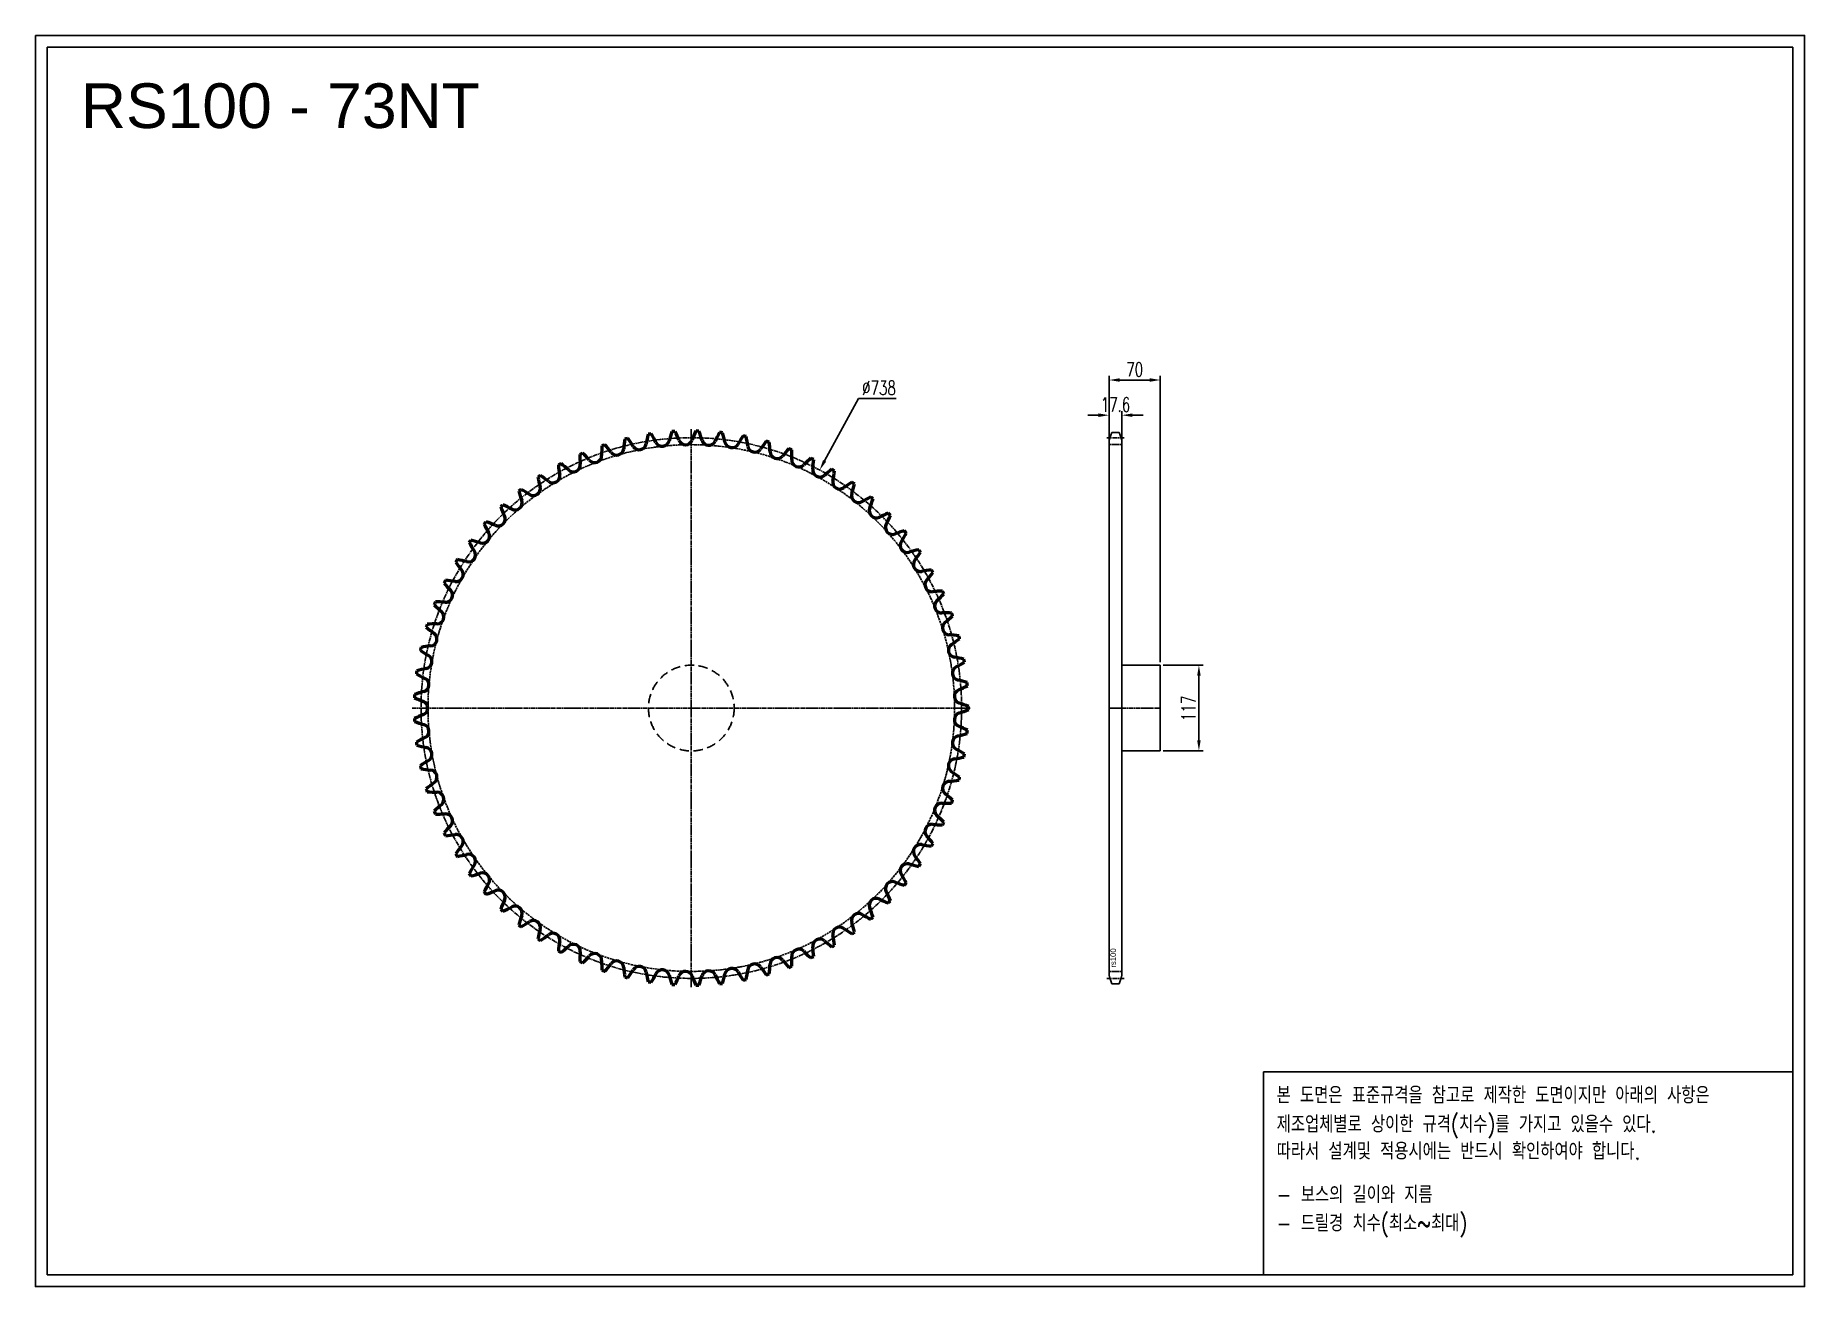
# Model space of a CAD drawing. Header units: millimetres. Extents: x -12474 to -10059, y 24198 to 25906.
import ezdxf

# ---------------------------------------------------------------- set-up
doc = ezdxf.new("R2010")
doc.units = ezdxf.units.MM
for name, pattern in [('AM_ISO02W050', [7.5, 6, -1.5]), ('AM_ISO02W050x2', [3.75, 3, -0.75]), ('AM_ISO08W050', [18, 12, -1.5, 3, -1.5]), ('AM_ISO08W050x2', [9, 6, -0.75, 1.5, -0.75]), ('HIDDEN', [9.525, 6.35, -3.175])]:
    doc.linetypes.add(name, pattern=pattern)
for name, color, linetype, lineweight in [('AM_0N', 7, 'Continuous', 50), ('AM_3N', 6, 'AM_ISO02W050', 25), ('AM_7', 4, 'AM_ISO08W050', 25), ('AM_7N', 4, 'AM_ISO08W050', 25)]:
    doc.layers.add(name, color=color, linetype=linetype, lineweight=lineweight)
doc.layers.add('HL', color=2, linetype='HIDDEN')
doc.layers.add('S-DIM', color=7, linetype='Continuous')
doc.styles.add('HAN', font='ROMANS.shx', dxfattribs={"width": 0.7, "bigfont": 'whgtxt.shx'})
doc.styles.add('HSG', font='SIMPLEX.shx', dxfattribs={"width": 0.7, "bigfont": 'HSG.shx'})
doc.styles.get("Standard").update_dxf_attribs({"font": 'arial.ttf'})
doc.dimstyles.new('APP32', dxfattribs={"dimscale": 8, "dimtxt": 2.4, "dimasz": 1.8, "dimexe": 0.7, "dimexo": 0.5, "dimgap": 0.6, "dimtad": 1, "dimtoh": 1, "dimdec": 1, "dimrnd": 0.01, "dimzin": 9, "dimdsep": 46, "dimtxsty": 'HSG', "dimcen": 0, "dimclrd": 1, "dimclre": 1, "dimclrt": 256, "dimazin": 2, "dimtp": 1, "dimtm": 1, "dimtfac": 0.5, "dimtdec": 1, "dimtofl": 0, "dimtmove": 0, "dimatfit": 3, "dimfxl": 0, "dimtvp": 1, "dimtolj": 2, "dimlwd": -1, "dimlwe": -1, "dimarcsym": 0})

# ---------------------------------------------------------------- blocks, each defined once
blk = doc.blocks.new('*D1')
at = {"layer": 'Defpoints', "color": 0, "transparency": 16777216}
for p in [(-10938.7, 25046.5), (-10938.7, 24929.5), (-10886, 24929.5)]:
    blk.add_point(p, dxfattribs=at)
at = {"layer": 'S-DIM', "color": 1, "transparency": 16777216}
for p, q in [((-10934.7, 25046.5), (-10880.4, 25046.5)), ((-10886, 25032.1), (-10886, 24943.9)), ((-10934.7, 24929.5), (-10880.4, 24929.5))]:
    blk.add_line(p, q, dxfattribs=at)
for points in [[(-10888.4, 25032.1), (-10883.6, 25032.1), (-10886, 25046.5)], [(-10888.4, 24943.9), (-10883.6, 24943.9), (-10886, 24929.5)]]:
    blk.add_solid(points, dxfattribs=at)
at = {"layer": 'S-DIM', "transparency": 16777216, "insert": (-10900.4, 24987.6), "char_height": 19.2, "attachment_point": 5, "rotation": 90, "style": 'HSG'}
blk.add_mtext('\\A2;117', dxfattribs=at)
blk = doc.blocks.new('*D2')
at = {"layer": 'Defpoints', "color": 0, "transparency": 16777216}
for p in [(-10991.1, 25387.7), (-11008.7, 25347.5), (-10991.1, 25347.5)]:
    blk.add_point(p, dxfattribs=at)
at = {"layer": 'S-DIM', "color": 1, "transparency": 16777216}
for p, q in [((-11023.1, 25387.7), (-11037.5, 25387.7)), ((-11008.7, 25351.5), (-11008.7, 25393.3)), ((-10991.1, 25351.5), (-10991.1, 25393.3)), ((-10976.7, 25387.7), (-10962.3, 25387.7))]:
    blk.add_line(p, q, dxfattribs=at)
for points in [[(-11023.1, 25390.1), (-11023.1, 25385.3), (-11008.7, 25387.7)], [(-10976.7, 25390.1), (-10976.7, 25385.3), (-10991.1, 25387.7)]]:
    blk.add_solid(points, dxfattribs=at)
at = {"layer": 'S-DIM', "transparency": 16777216, "insert": (-10999.9, 25402.1), "char_height": 19.2, "attachment_point": 5, "style": 'HSG'}
blk.add_mtext('\\A2;17.6', dxfattribs=at)
blk = doc.blocks.new('*D3')
at = {"layer": 'Defpoints', "color": 0, "transparency": 16777216}
for p in [(-10938.7, 25435.7), (-11008.7, 25347.5), (-10938.7, 25046.5)]:
    blk.add_point(p, dxfattribs=at)
at = {"layer": 'S-DIM', "color": 1, "transparency": 16777216}
for p, q in [((-11008.7, 25351.5), (-11008.7, 25441.3)), ((-10994.3, 25435.7), (-10953.1, 25435.7)), ((-10938.7, 25050.5), (-10938.7, 25441.3))]:
    blk.add_line(p, q, dxfattribs=at)
for points in [[(-10994.3, 25438.1), (-10994.3, 25433.3), (-11008.7, 25435.7)], [(-10953.1, 25438.1), (-10953.1, 25433.3), (-10938.7, 25435.7)]]:
    blk.add_solid(points, dxfattribs=at)
at = {"layer": 'S-DIM', "transparency": 16777216, "insert": (-10973.7, 25450.1), "char_height": 19.2, "attachment_point": 5, "style": 'HSG'}
blk.add_mtext('\\A2;70', dxfattribs=at)
blk = doc.blocks.new('notice1')
at = {"color": 4}
blk.add_lwpolyline([(-22142.12, 1735.9), (-22053.8, 1735.9), (-22053.8, 1702.07), (-22142.12, 1702.07)], close=True, dxfattribs=at)
at = {"color": 4, "style": 'HAN', "width": 0.8}
for s, p in [('본 도면은 표준규격을 참고로 제작한 도면이지만 아래의 사항은', (-22139.9, 1730.62)), ('제조업체별로 상이한 규격(치수)를 가지고 있을수 있다.', (-22139.9, 1725.78)), ('따라서 설계및 적용시에는 반드시 확인하여야 합니다.', (-22139.9, 1721.28)), ('- 보스의 길이와 지름', (-22139.9, 1714.03)), ('- 드릴경 치수(최소~최대)', (-22139.9, 1709.27))]:
    blk.add_text(s, height=2.7949, dxfattribs=at).set_placement(p)

msp = doc.modelspace()

# ---------------------------------------------------------------- linework, layer by layer
for p, q in [((-10995.1, 25364.26), (-11004.76, 25364.26)), ((-11008.73, 25348.36), (-11008.73, 24627.69)), ((-10991.13, 25348.36), (-10991.13, 24627.69)), ((-10991.13, 25046.52), (-10938.73, 25046.52)), ((-10938.73, 25046.52), (-10938.73, 24929.52)), ((-10938.73, 24929.52), (-10991.13, 24929.52)), ((-10995.1, 24611.79), (-11004.76, 24611.79))]:
    msp.add_line(p, q)
for points in [[(-12474.35, 25906.07), (-10059.18, 25906.07), (-10059.18, 24198.37), (-12474.35, 24198.37)], [(-12458.09, 25889.8), (-10075.44, 25889.8), (-10075.44, 24214.63), (-12458.09, 24214.63)]]:
    msp.add_lwpolyline(points, close=True)
for centre, start, end in [((-10974.93, 25348.36), 151.93881, 180), ((-11024.93, 25348.36), 0, 28.06119), ((-10974.93, 24627.69), 180, 208.06119), ((-11024.93, 24627.69), 331.93881, 0)]:
    msp.add_arc(centre, 33.8, start, end)
at = {"layer": 'AM_0N'}
for centre, radius, start, end in [((-11471.4, 25320.26), 171.45, 166.0508, 170.47945), ((-11578.94, 24988.02), 378.18, 98.30789, 98.95238), ((-11780.22, 25273.39), 171.45, 26.78082, 31.20947), ((-11443.23, 25309.79), 171.45, 161.11929, 165.54795), ((-11578.94, 24988.02), 378.18, 93.37639, 94.02087), ((-11754.94, 25289.64), 171.45, 21.84932, 26.27797), ((-11416.07, 25296.93), 171.45, 156.18779, 160.61644), ((-11578.94, 24988.02), 378.18, 88.44488, 89.08937), ((-11728.36, 25303.65), 171.45, 16.91781, 21.34646), ((-11390.12, 25281.79), 171.45, 151.25628, 155.68493), ((-11578.94, 24988.02), 378.18, 83.51337, 84.15786), ((-11700.68, 25315.33), 171.45, 11.9863, 16.41495), ((-11365.57, 25264.47), 171.45, 146.32477, 150.75342), ((-11578.94, 24988.02), 378.18, 78.58187, 79.22635), ((-11578.94, 24988.02), 378.18, 113.10241, 113.7469), ((-11846.42, 25212.53), 171.45, 41.57534, 46.00399), ((-11529.9, 25333.78), 171.45, 175.91381, 180.34247), ((-11578.94, 24988.02), 378.18, 108.17091, 108.8154), ((-11826.13, 25234.7), 171.45, 36.64384, 41.07249), ((-11680.84, 25342.77), 9.62, 216.64384, 355.41096), ((-11500.35, 25328.28), 171.45, 170.98231, 175.41096), ((-11578.94, 24988.02), 378.18, 103.2394, 103.88389), ((-11804.01, 25255.03), 171.45, 31.71233, 36.14098), ((-11649.97, 25350.21), 9.62, 211.71233, 350.47945), ((-11618.57, 25354.98), 9.62, 206.78082, 345.54795), ((-11586.88, 25357.03), 9.62, 201.84932, 340.61644), ((-11555.13, 25356.34), 9.62, 196.91781, 335.68493), ((-11523.56, 25352.93), 9.62, 191.9863, 330.75342), ((-11672.09, 25324.58), 171.45, 7.05479, 11.48345), ((-11492.39, 25346.82), 9.62, 187.05479, 325.82192), ((-11342.59, 25245.1), 171.45, 141.39327, 145.82192), ((-11578.94, 24988.02), 378.18, 73.65036, 74.29485), ((-11642.81, 25331.35), 171.45, 2.12329, 6.55194), ((-11461.87, 25338.05), 9.62, 182.12329, 320.89041), ((-11321.37, 25223.83), 171.45, 136.46176, 140.89041), ((-11578.94, 24988.02), 378.18, 68.71885, 69.36334), ((-11613.06, 25335.57), 171.45, 357.19178, 1.62043), ((-11578.94, 24988.02), 378.18, 118.03392, 118.67841), ((-11589.85, 25337.07), 171.45, 185.77683, 190.20548), ((-11864.73, 25188.71), 171.45, 46.50685, 50.9355), ((-11740.1, 25320.07), 9.62, 226.50685, 5.27397), ((-11559.8, 25336.71), 171.45, 180.84532, 185.27397), ((-11710.96, 25332.69), 9.62, 221.57534, 0.34247), ((-11432.21, 25326.69), 9.62, 177.19178, 315.9589), ((-11302.05, 25200.82), 171.45, 131.53025, 135.9589), ((-11578.94, 24988.02), 378.18, 63.78734, 64.43183), ((-11403.64, 25312.83), 9.62, 172.26027, 311.0274), ((-11583.06, 25337.21), 171.45, 352.26027, 356.68893), ((-11284.78, 25176.23), 171.45, 126.59875, 131.0274), ((-11578.94, 24988.02), 378.18, 58.85584, 59.50033), ((-11553.03, 25336.27), 171.45, 347.32877, 351.75742), ((-11794.6, 25287.55), 9.62, 236.36986, 15.13699), ((-11578.94, 24988.02), 378.18, 122.96543, 123.60992), ((-11619.81, 25334.84), 171.45, 190.70833, 195.13699), ((-11880.92, 25163.4), 171.45, 51.43836, 55.86701), ((-11768.05, 25304.98), 9.62, 231.43836, 10.20548), ((-11376.37, 25296.56), 9.62, 167.32877, 306.09589), ((-11269.69, 25150.24), 171.45, 121.66724, 126.09589), ((-11523.19, 25332.76), 171.45, 342.39726, 346.82591), ((-11578.94, 24988.02), 378.18, 53.92433, 54.56882), ((-11578.94, 24988.02), 378.18, 132.82844, 133.47293), ((-11906.5, 25109.08), 171.45, 61.30137, 65.73002), ((-11819.55, 25267.91), 9.62, 241.30137, 20.06849), ((-11578.94, 24988.02), 378.18, 127.89693, 128.54142), ((-11649.47, 25330.04), 171.45, 195.63984, 200.06849), ((-11894.88, 25136.79), 171.45, 56.36986, 60.79852), ((-11350.59, 25278), 9.62, 162.39726, 301.16438), ((-11256.89, 25123.06), 171.45, 116.73573, 121.16438), ((-11493.76, 25326.69), 171.45, 337.46575, 341.89441), ((-11578.94, 24988.02), 378.18, 48.99282, 49.63731), ((-11578.94, 24988.02), 378.18, 137.75995, 138.40444), ((-11707.02, 25312.9), 171.45, 205.50285, 209.93151), ((-11915.69, 25080.47), 171.45, 66.23288, 70.66153), ((-11842.72, 25246.19), 9.62, 246.23288, 25), ((-11678.61, 25322.71), 171.45, 200.57135, 205), ((-11326.51, 25257.3), 9.62, 157.46575, 296.23288), ((-11246.47, 25094.87), 171.45, 111.80422, 116.23288), ((-11304.3, 25234.6), 9.62, 152.53425, 291.30137), ((-11464.96, 25318.11), 171.45, 332.53425, 336.9629), ((-11578.94, 24988.02), 378.18, 44.06132, 44.70581), ((-11578.94, 24988.02), 378.18, 142.69145, 143.33594), ((-11922.39, 25051.18), 171.45, 71.16438, 75.59304), ((-11863.94, 25222.55), 9.62, 251.16438, 29.93151), ((-11238.52, 25065.9), 171.45, 106.87272, 111.30137), ((-11284.12, 25210.08), 9.62, 147.60274, 286.36986), ((-11437, 25307.09), 171.45, 327.60274, 332.03139), ((-11578.94, 24988.02), 378.18, 39.12981, 39.7743), ((-11578.94, 24988.02), 378.18, 147.62296, 148.26745), ((-11926.55, 25021.42), 171.45, 76.09589, 80.52454), ((-11883.04, 25197.19), 9.62, 256.09589, 34.86301), ((-11734.47, 25300.69), 171.45, 210.43436, 214.86301), ((-11233.09, 25036.35), 171.45, 101.94121, 106.36986), ((-11410.1, 25293.71), 171.45, 322.67123, 327.09988), ((-11578.94, 24988.02), 378.18, 34.1983, 34.84279), ((-11899.9, 25170.27), 9.62, 261.0274, 39.79452), ((-11760.77, 25286.16), 171.45, 215.36587, 219.79452), ((-11266.12, 25183.91), 9.62, 142.67123, 281.43836), ((-11230.21, 25006.44), 171.45, 97.0097, 101.43836), ((-11384.45, 25278.06), 171.45, 317.73973, 322.16838), ((-11578.94, 24988.02), 378.18, 29.2668, 29.91129), ((-11578.94, 24988.02), 378.18, 152.55447, 153.19896), ((-11785.73, 25269.43), 171.45, 220.29738, 224.72603), ((-11914.38, 25142.01), 9.62, 265.9589, 44.72603), ((-11928.14, 24991.42), 171.45, 81.0274, 85.45605), ((-11250.44, 25156.29), 9.62, 137.73973, 276.50685), ((-11229.92, 24976.39), 171.45, 92.0782, 96.50685), ((-11360.24, 25260.27), 171.45, 312.80822, 317.23687), ((-11578.94, 24988.02), 378.18, 24.33529, 24.97978), ((-11578.94, 24988.02), 378.18, 157.48597, 158.13046), ((-11809.15, 25250.61), 171.45, 225.22888, 229.65753), ((-11927.14, 24961.39), 171.45, 85.9589, 90.38756), ((-11926.37, 25112.6), 9.62, 270.89041, 49.65753), ((-11237.19, 25127.43), 9.62, 132.80822, 271.57534), ((-11232.21, 24946.43), 171.45, 87.14669, 91.57534), ((-11578.94, 24988.02), 378.18, 162.41748, 163.06197), ((-11830.88, 25229.85), 171.45, 230.16039, 234.58904), ((-11923.56, 24931.55), 171.45, 90.89041, 95.31906), ((-11226.47, 25097.54), 9.62, 127.87671, 266.64384), ((-11337.64, 25240.46), 171.45, 307.87671, 312.30536), ((-11578.94, 24988.02), 378.18, 19.40378, 20.04827), ((-11578.94, 24988.02), 378.18, 167.34899, 167.99348), ((-11917.43, 24902.14), 171.45, 95.82192, 100.25057), ((-11935.79, 25082.27), 9.62, 275.82192, 54.58904), ((-11218.36, 25066.83), 9.62, 122.94521, 261.71233), ((-11237.07, 24916.78), 171.45, 82.21518, 86.64384), ((-11316.83, 25218.78), 171.45, 302.94521, 307.37386), ((-11578.94, 24988.02), 378.18, 14.47228, 15.11676), ((-11850.73, 25207.29), 171.45, 235.0919, 239.52055), ((-11942.57, 25051.25), 9.62, 280.75342, 59.52055), ((-11244.46, 24887.65), 171.45, 77.28368, 81.71233), ((-11297.97, 25195.4), 171.45, 298.0137, 302.44235), ((-11578.94, 24988.02), 378.18, 9.54077, 10.18526), ((-11578.94, 24988.02), 378.18, 172.2805, 172.92498), ((-11868.57, 25183.12), 171.45, 240.0234, 244.45205), ((-11908.79, 24873.36), 171.45, 100.75342, 105.18208), ((-11946.66, 25019.75), 9.62, 285.68493, 64.45205), ((-11212.92, 25035.54), 9.62, 118.0137, 256.78082), ((-11254.33, 24859.27), 171.45, 72.35217, 76.78082), ((-11578.94, 24988.02), 378.18, 4.60926, 5.25375), ((-11578.94, 24988.02), 378.18, 177.212, 177.85649), ((-11884.27, 25157.5), 171.45, 244.95491, 249.38356), ((-11897.71, 24845.42), 171.45, 105.68493, 110.11358), ((-11210.19, 25003.9), 9.62, 113.08219, 251.84932), ((-11281.18, 25170.48), 171.45, 293.08219, 297.51084), ((-11884.27, 24818.55), 171.45, 110.61644, 115.04509), ((-11578.94, 24988.02), 378.18, 182.14351, 182.788), ((-11948.03, 24988.02), 9.62, 290.61644, 69.38356), ((-11210.19, 24972.14), 9.62, 108.15068, 246.91781), ((-11266.6, 24831.84), 171.45, 67.42066, 71.84932), ((-11266.6, 25144.2), 171.45, 288.15068, 292.57934), ((-11578.94, 24988.02), 378.18, 359.67776, 0.32224), ((-11897.71, 25130.62), 171.45, 249.88642, 254.31507), ((-11946.66, 24956.29), 9.62, 295.54795, 74.31507), ((-11212.92, 24940.5), 9.62, 103.21918, 241.9863), ((-11254.33, 25116.78), 171.45, 283.21918, 287.64783), ((-11281.18, 24805.57), 171.45, 62.48916, 66.91781), ((-11578.94, 24988.02), 378.18, 354.74625, 355.39074), ((-11868.57, 24792.93), 171.45, 115.54795, 119.9766), ((-11578.94, 24988.02), 378.18, 187.07502, 187.7195), ((-11908.79, 25102.69), 171.45, 254.81792, 259.24658), ((-11942.57, 24924.8), 9.62, 300.47945, 79.24658), ((-11297.97, 24780.65), 171.45, 57.55765, 61.9863), ((-11578.94, 24988.02), 378.18, 349.81474, 350.45923), ((-11850.73, 24768.75), 171.45, 120.47945, 124.9081), ((-11578.94, 24988.02), 378.18, 192.00652, 192.65101), ((-11917.43, 25073.91), 171.45, 259.74943, 264.17808), ((-11935.79, 24893.77), 9.62, 305.41096, 84.17808), ((-11218.36, 24909.21), 9.62, 98.28767, 237.05479), ((-11316.83, 24757.26), 171.45, 52.62614, 57.05479), ((-11244.46, 25088.39), 171.45, 278.28767, 282.71632), ((-11830.88, 24746.2), 171.45, 125.41096, 129.83961), ((-11578.94, 24988.02), 378.18, 196.93803, 197.58252), ((-11226.47, 24878.51), 9.62, 93.35616, 232.12329), ((-11237.07, 25059.27), 171.45, 273.35616, 277.78482), ((-11578.94, 24988.02), 378.18, 344.88324, 345.52772), ((-11923.56, 25044.49), 171.45, 264.68094, 269.10959), ((-11809.15, 24725.44), 171.45, 130.34247, 134.77112), ((-11926.37, 24863.45), 9.62, 310.34247, 89.10959), ((-11237.19, 24848.61), 9.62, 88.42466, 227.19178), ((-11232.21, 25029.62), 171.45, 268.42466, 272.85331), ((-11337.64, 24735.58), 171.45, 47.69464, 52.12329), ((-11578.94, 24988.02), 378.18, 339.95173, 340.59622), ((-11578.94, 24988.02), 378.18, 201.86954, 202.51403), ((-11927.14, 25014.66), 171.45, 269.61244, 274.0411), ((-11914.38, 24834.04), 9.62, 315.27397, 94.0411), ((-11250.44, 24819.75), 9.62, 83.49315, 222.26027), ((-11229.92, 24999.66), 171.45, 263.49315, 267.9218), ((-11360.24, 24715.78), 171.45, 42.76313, 47.19178), ((-11578.94, 24988.02), 378.18, 335.02022, 335.66471), ((-11785.73, 24706.62), 171.45, 135.27397, 139.70262), ((-11578.94, 24988.02), 378.18, 206.80104, 207.44553), ((-11928.14, 24984.63), 171.45, 274.54395, 278.9726), ((-11899.9, 24805.78), 9.62, 320.20548, 98.9726), ((-11384.45, 24697.98), 171.45, 37.83162, 42.26027), ((-11760.77, 24689.88), 171.45, 140.20548, 144.63413), ((-11578.94, 24988.02), 378.18, 211.73255, 212.37704), ((-11926.55, 24954.62), 171.45, 279.47546, 283.90411), ((-11883.04, 24778.86), 9.62, 325.13699, 103.90411), ((-11266.12, 24792.14), 9.62, 78.56164, 217.32877), ((-11410.1, 24682.34), 171.45, 32.90012, 37.32877), ((-11230.21, 24969.61), 171.45, 258.56164, 262.9903), ((-11578.94, 24988.02), 378.18, 330.08871, 330.7332), ((-11734.47, 24675.36), 171.45, 145.13699, 149.56564), ((-11578.94, 24988.02), 378.18, 216.66406, 217.30855), ((-11922.39, 24924.86), 171.45, 284.40696, 288.83562), ((-11863.94, 24753.49), 9.62, 330.06849, 108.83562), ((-11284.12, 24765.97), 9.62, 73.63014, 212.39726), ((-11437, 24668.95), 171.45, 27.96861, 32.39726), ((-11233.09, 24939.7), 171.45, 253.63014, 258.05879), ((-11578.94, 24988.02), 378.18, 325.15721, 325.8017), ((-11707.02, 24663.14), 171.45, 150.06849, 154.49715), ((-11578.94, 24988.02), 378.18, 221.59556, 222.24005), ((-11915.69, 24895.57), 171.45, 289.33847, 293.76712), ((-11842.72, 24729.86), 9.62, 335, 113.76712), ((-11304.3, 24741.45), 9.62, 68.69863, 207.46575), ((-11464.96, 24657.93), 171.45, 23.0371, 27.46575), ((-11238.52, 24910.15), 171.45, 248.69863, 253.12728), ((-11578.94, 24988.02), 378.18, 320.2257, 320.87019), ((-11678.61, 24653.34), 171.45, 155, 159.42865), ((-11578.94, 24988.02), 378.18, 226.52707, 227.17156), ((-11906.5, 24866.97), 171.45, 294.26998, 298.69863), ((-11819.55, 24708.14), 9.62, 339.93151, 118.69863), ((-11350.59, 24698.05), 9.62, 58.83562, 197.60274), ((-11326.51, 24718.75), 9.62, 63.76712, 202.53425), ((-11493.76, 24649.36), 171.45, 18.10559, 22.53425), ((-11246.47, 24881.17), 171.45, 243.76712, 248.19578), ((-11578.94, 24988.02), 378.18, 315.29419, 315.93868), ((-11649.47, 24646.01), 171.45, 159.93151, 164.36016), ((-11578.94, 24988.02), 378.18, 231.45858, 232.10307), ((-11894.88, 24839.26), 171.45, 299.20148, 303.63014), ((-11794.6, 24688.49), 9.62, 344.86301, 123.63014), ((-11619.81, 24641.21), 171.45, 164.86301, 169.29167), ((-11376.37, 24679.49), 9.62, 53.90411, 192.67123), ((-11269.69, 24825.8), 171.45, 233.90411, 238.33276), ((-11523.19, 24643.29), 171.45, 13.17409, 17.60274), ((-11256.89, 24852.99), 171.45, 238.83562, 243.26427), ((-11578.94, 24988.02), 378.18, 310.36269, 311.00718), ((-11578.94, 24988.02), 378.18, 236.39008, 237.03457), ((-11880.92, 24812.65), 171.45, 304.13299, 308.56164), ((-11768.05, 24671.06), 9.62, 349.79452, 128.56164), ((-11589.85, 24638.98), 171.45, 169.79452, 174.22317), ((-11864.73, 24787.34), 171.45, 309.0645, 313.49315), ((-11740.1, 24655.98), 9.62, 354.72603, 133.49315), ((-11432.21, 24649.35), 9.62, 44.0411, 182.80822), ((-11403.64, 24663.22), 9.62, 48.9726, 187.73973), ((-11583.06, 24638.83), 171.45, 3.31107, 7.73973), ((-11284.78, 24799.82), 171.45, 228.9726, 233.40125), ((-11578.94, 24988.02), 378.18, 300.49967, 301.14416), ((-11553.03, 24639.77), 171.45, 8.24258, 12.67123), ((-11578.94, 24988.02), 378.18, 305.43118, 306.07567), ((-11578.94, 24988.02), 378.18, 241.32159, 241.96608), ((-11559.8, 24639.33), 171.45, 174.72603, 179.15468), ((-11578.94, 24988.02), 378.18, 246.2531, 246.89759), ((-11846.42, 24763.51), 171.45, 313.99601, 318.42466), ((-11710.96, 24643.35), 9.62, 359.65753, 138.42466), ((-11529.9, 24642.27), 171.45, 179.65753, 184.08619), ((-11826.13, 24741.35), 171.45, 318.92751, 323.35616), ((-11680.84, 24633.28), 9.62, 4.58904, 143.35616), ((-11649.97, 24625.83), 9.62, 9.52055, 148.28767), ((-11492.39, 24629.22), 9.62, 34.17808, 172.94521), ((-11642.81, 24644.7), 171.45, 353.44806, 357.87671), ((-11461.87, 24637.99), 9.62, 39.10959, 177.87671), ((-11321.37, 24752.21), 171.45, 219.10959, 223.53824), ((-11578.94, 24988.02), 378.18, 290.63666, 291.28115), ((-11613.06, 24640.48), 171.45, 358.37957, 2.80822), ((-11302.05, 24775.23), 171.45, 224.0411, 228.46975), ((-11578.94, 24988.02), 378.18, 295.56817, 296.21266), ((-11578.94, 24988.02), 378.18, 251.1846, 251.82909), ((-11500.35, 24647.77), 171.45, 184.58904, 189.01769), ((-11578.94, 24988.02), 378.18, 256.11611, 256.7606), ((-11804.01, 24721.01), 171.45, 323.85902, 328.28767), ((-11471.4, 24655.78), 171.45, 189.52055, 193.9492), ((-11578.94, 24988.02), 378.18, 261.04762, 261.69211), ((-11780.22, 24702.65), 171.45, 328.79053, 333.21918), ((-11618.57, 24621.07), 9.62, 14.45205, 153.21918), ((-11443.23, 24666.26), 171.45, 194.45205, 198.88071), ((-11578.94, 24988.02), 378.18, 265.97913, 266.62361), ((-11754.94, 24686.41), 171.45, 333.72203, 338.15068), ((-11586.88, 24619.02), 9.62, 19.38356, 158.15068), ((-11416.07, 24679.11), 171.45, 199.38356, 203.81221), ((-11728.36, 24672.39), 171.45, 338.65354, 343.08219), ((-11555.13, 24619.7), 9.62, 24.31507, 163.08219), ((-11390.12, 24694.26), 171.45, 204.31507, 208.74372), ((-11578.94, 24988.02), 378.18, 275.84214, 276.48663), ((-11700.68, 24660.72), 171.45, 343.58505, 348.0137), ((-11523.56, 24623.11), 9.62, 29.24658, 168.0137), ((-11365.57, 24711.58), 171.45, 209.24658, 213.67523), ((-11578.94, 24988.02), 378.18, 280.77365, 281.41813), ((-11672.09, 24651.46), 171.45, 348.51655, 352.94521), ((-11342.59, 24730.94), 171.45, 214.17808, 218.60673), ((-11578.94, 24988.02), 378.18, 285.70515, 286.34964), ((-11578.94, 24988.02), 378.18, 270.91063, 271.55512)]:
    msp.add_arc(centre, radius, start, end, dxfattribs=at)
at = {"layer": 'AM_3N', "linetype": 'AM_ISO02W050x2'}
for p, q in [((-10991.13, 25347.49), (-11008.73, 25347.49)), ((-10991.13, 24628.55), (-11008.73, 24628.55))]:
    msp.add_line(p, q, dxfattribs=at)
msp.add_circle((-11578.94, 24988.02), 359.47, dxfattribs=at)
at = {"layer": 'AM_7', "linetype": 'AM_ISO08W050x2'}
for p, q in [((-10988.13, 25357.02), (-11011.73, 25357.02)), ((-11008.73, 24988.02), (-10938.73, 24988.02)), ((-10988.13, 24619.03), (-11011.73, 24619.03))]:
    msp.add_line(p, q, dxfattribs=at)
msp.add_circle((-11578.94, 24988.02), 369, dxfattribs=at)
at = {"layer": 'AM_7N', "linetype": 'AM_ISO08W050x2'}
for p, q in [((-11578.94, 24606.84), (-11578.94, 25369.2)), ((-11960.12, 24988.02), (-11197.76, 24988.02))]:
    msp.add_line(p, q, dxfattribs=at)
at = {"layer": 'HL', "ltscale": 2}
msp.add_circle((-11578.94, 24988.02), 58.5, dxfattribs=at)
at = {"layer": 'S-DIM', "color": 1}
for p, q in [((-11350.94, 25410.69), (-11396.92, 25325.45)), ((-11299.42, 25410.69), (-11350.94, 25410.69))]:
    msp.add_line(p, q, dxfattribs=at)
msp.add_solid([(-11399.03, 25326.59), (-11394.81, 25324.32), (-11403.75, 25312.78)], dxfattribs=at)

# ---------------------------------------------------------------- block references
at = {"xscale": 8.181265169645565, "yscale": 8.181265169645565, "zscale": 8.181265169645565}
msp.add_blockref('notice1', (170352.52, 10289.57), dxfattribs=at)

# ---------------------------------------------------------------- texts
msp.add_text('RS100 - 73NT', height=60.9892).set_placement((-12412.15, 25779.61))
at = {"insert": (-11006.9, 24633.68), "char_height": 7.56, "width": 32.5046, "attachment_point": 1, "rotation": 90}
msp.add_mtext('rs100', dxfattribs=at)
at = {"layer": 'S-DIM', "insert": (-11322.78, 25425.09), "char_height": 19.2, "attachment_point": 5, "style": 'HSG'}
msp.add_mtext('\\A2;∅738', dxfattribs=at)

# ---------------------------------------------------------------- dimensions: what is measured, and where the dimension line sits
at = {"layer": 'S-DIM'}
dim = msp.add_linear_dim(base=(-10938.73, 25435.66), p1=(-11008.73, 25347.49), p2=(-10938.73, 25046.52), dimstyle='APP32', dxfattribs=at)
dim.commit()
dim.dimension.update_dxf_attribs({"geometry": '*D3', "text_midpoint": (-10973.73, 25450.06)})
dim = msp.add_linear_dim(base=(-10991.13, 25387.66), p1=(-11008.73, 25347.49), p2=(-10991.13, 25347.49), dimstyle='APP32', dxfattribs=at)
dim.commit()
dim.dimension.update_dxf_attribs({"geometry": '*D2', "text_midpoint": (-10999.93, 25387.66), "dimtype": 128})
dim = msp.add_linear_dim(base=(-10886, 24929.52), p1=(-10938.73, 25046.52), p2=(-10938.73, 24929.52), angle=90, dimstyle='APP32', dxfattribs=at)
dim.commit()
dim.dimension.update_dxf_attribs({"geometry": '*D1', "text_midpoint": (-10886, 24987.61), "dimtype": 128})

doc.saveas('drawing.dxf')
